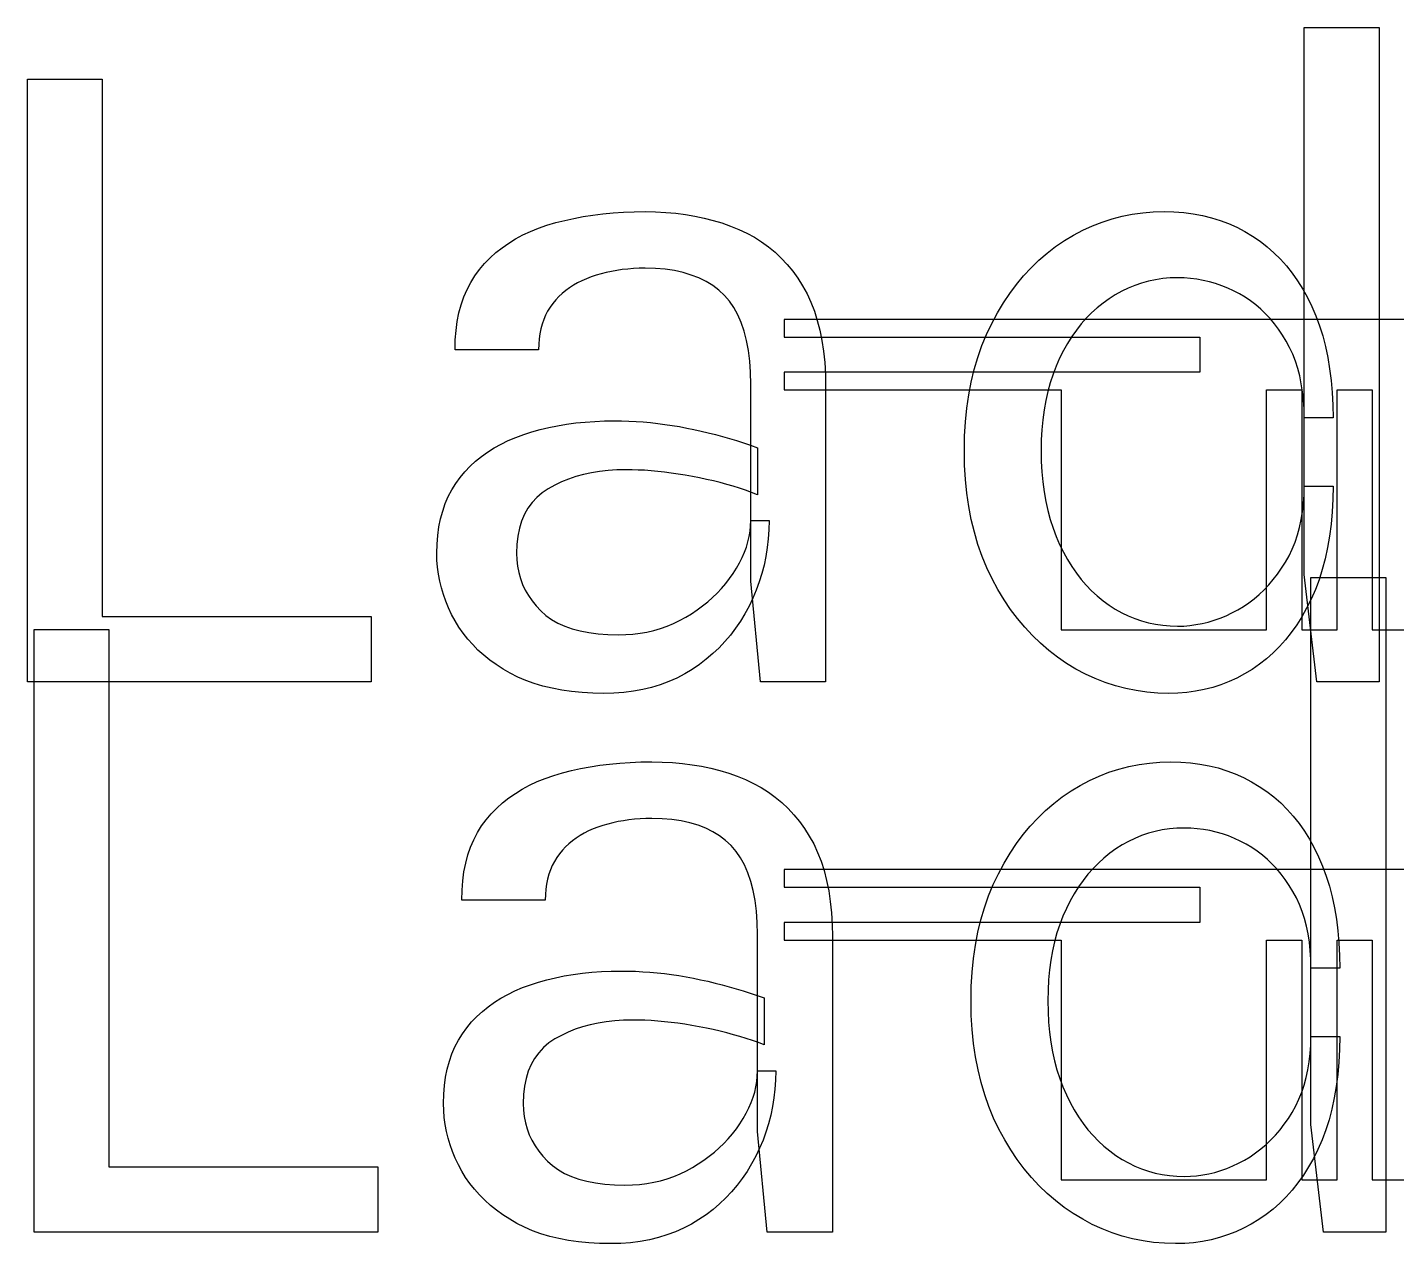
# Model space of a CAD drawing. Header units: millimetres. Extents: x -9.5 to 46, y -0.8 to 34.7.
# Drawn here: x -9.46 to 7.65, y 19.5 to 34.71 of the extents above; entities that cross this region are included whole.
import ezdxf

# ---------------------------------------------------------------- set-up
doc = ezdxf.new("R2010")
doc.units = ezdxf.units.MM
doc.layers.get('0').update_dxf_attribs({"linetype": 'CONTINUOUS'})

msp = doc.modelspace()

# ---------------------------------------------------------------- linework, layer by layer
for p, q in [((6.5, 27.868), (6.5, 34.708)), ((6.5, 34.708), (7.436, 34.708)), ((7.436, 34.708), (7.436, 26.524)), ((-9.46, 34.06), (-8.524, 34.06)), ((-9.46, 26.524), (-9.46, 34.06)), ((-9.46, 34.06), (-9.46, 34.06)), ((-8.524, 34.06), (-8.524, 27.34)), ((-2.511, 32.343), (-2.39, 32.361)), ((-2.39, 32.361), (-2.266, 32.377)), ((-2.266, 32.377), (-2.138, 32.389)), ((-2.138, 32.389), (-2.008, 32.397)), ((-2.008, 32.397), (-1.875, 32.403)), ((-1.875, 32.403), (-1.738, 32.404)), ((-1.738, 32.404), (-1.738, 32.404)), ((-1.738, 32.404), (-1.608, 32.402)), ((-1.608, 32.402), (-1.48, 32.395)), ((-1.48, 32.395), (-1.356, 32.384)), ((-1.356, 32.384), (-1.234, 32.369)), ((-1.234, 32.369), (-1.116, 32.349)), ((-1.116, 32.349), (-1, 32.324)), ((4.223, 32.346), (4.351, 32.372)), ((4.351, 32.372), (4.481, 32.39)), ((4.481, 32.39), (4.613, 32.401)), ((4.613, 32.401), (4.748, 32.404)), ((4.748, 32.404), (4.748, 32.404)), ((4.748, 32.404), (4.872, 32.401)), ((4.872, 32.401), (4.994, 32.392)), ((4.994, 32.392), (5.112, 32.377)), ((5.112, 32.377), (5.227, 32.355)), ((5.227, 32.355), (5.34, 32.328)), ((-3.171, 32.156), (-3.07, 32.197)), ((-3.07, 32.197), (-2.965, 32.233)), ((-2.965, 32.233), (-2.856, 32.266)), ((-2.856, 32.266), (-2.744, 32.295)), ((-2.744, 32.295), (-2.629, 32.32)), ((-2.629, 32.32), (-2.511, 32.343)), ((-1, 32.324), (-0.888, 32.295)), ((-0.888, 32.295), (-0.778, 32.262)), ((-0.778, 32.262), (-0.672, 32.224)), ((-0.672, 32.224), (-0.568, 32.182)), ((-0.568, 32.182), (-0.468, 32.135)), ((3.734, 32.172), (3.853, 32.226)), ((3.853, 32.226), (3.974, 32.274)), ((3.974, 32.274), (4.098, 32.313)), ((4.098, 32.313), (4.223, 32.346)), ((5.34, 32.328), (5.449, 32.294)), ((5.449, 32.294), (5.555, 32.254)), ((5.555, 32.254), (5.658, 32.208)), ((5.658, 32.208), (5.758, 32.156)), ((-3.526, 31.952), (-3.444, 32.01)), ((-3.444, 32.01), (-3.358, 32.063)), ((-3.358, 32.063), (-3.267, 32.112)), ((-3.267, 32.112), (-3.171, 32.156)), ((-0.468, 32.135), (-0.373, 32.083)), ((-0.373, 32.083), (-0.282, 32.026)), ((-0.282, 32.026), (-0.196, 31.963)), ((3.392, 31.966), (3.503, 32.041)), ((3.503, 32.041), (3.617, 32.11)), ((3.617, 32.11), (3.734, 32.172)), ((5.758, 32.156), (5.855, 32.098)), ((5.855, 32.098), (5.948, 32.034)), ((5.948, 32.034), (6.037, 31.965)), ((-3.676, 31.825), (-3.604, 31.891)), ((-3.604, 31.891), (-3.526, 31.952)), ((-0.196, 31.963), (-0.114, 31.895)), ((-0.114, 31.895), (-0.036, 31.822)), ((3.183, 31.796), (3.285, 31.884)), ((3.285, 31.884), (3.392, 31.966)), ((6.037, 31.965), (6.122, 31.89)), ((6.122, 31.89), (6.202, 31.81)), ((-3.866, 31.603), (-3.808, 31.681)), ((-3.808, 31.681), (-3.745, 31.755)), ((-3.745, 31.755), (-3.676, 31.825)), ((-2.093, 31.669), (-2.16, 31.657)), ((-2.025, 31.679), (-2.093, 31.669)), ((-1.955, 31.686), (-2.025, 31.679)), ((-1.884, 31.692), (-1.955, 31.686)), ((-1.812, 31.695), (-1.884, 31.692)), ((-1.738, 31.696), (-1.812, 31.695)), ((-1.609, 31.693), (-1.738, 31.696)), ((-1.738, 31.696), (-1.738, 31.696)), ((-1.487, 31.683), (-1.609, 31.693)), ((-1.372, 31.666), (-1.487, 31.683)), ((-1.263, 31.642), (-1.372, 31.666)), ((-0.036, 31.822), (0.037, 31.744)), ((0.037, 31.744), (0.106, 31.66)), ((2.992, 31.601), (3.085, 31.701)), ((3.085, 31.701), (3.183, 31.796)), ((6.202, 31.81), (6.279, 31.725)), ((6.279, 31.725), (6.351, 31.634)), ((-3.964, 31.431), (-3.918, 31.519)), ((-3.918, 31.519), (-3.866, 31.603)), ((-2.584, 31.513), (-2.635, 31.483)), ((-2.529, 31.54), (-2.584, 31.513)), ((-2.472, 31.565), (-2.529, 31.54)), ((-2.413, 31.588), (-2.472, 31.565)), ((-2.352, 31.609), (-2.413, 31.588)), ((-2.289, 31.627), (-2.352, 31.609)), ((-2.225, 31.643), (-2.289, 31.627)), ((-2.16, 31.657), (-2.225, 31.643)), ((-1.161, 31.611), (-1.263, 31.642)), ((-1.065, 31.574), (-1.161, 31.611)), ((-0.976, 31.53), (-1.065, 31.574)), ((-0.893, 31.479), (-0.976, 31.53)), ((0.106, 31.66), (0.17, 31.571)), ((0.17, 31.571), (0.23, 31.477)), ((2.819, 31.382), (2.903, 31.494)), ((2.903, 31.494), (2.992, 31.601)), ((4.468, 31.511), (4.383, 31.482)), ((4.554, 31.534), (4.468, 31.511)), ((4.642, 31.553), (4.554, 31.534)), ((4.732, 31.566), (4.642, 31.553)), ((4.823, 31.574), (4.732, 31.566)), ((4.916, 31.576), (4.823, 31.574)), ((4.998, 31.574), (4.916, 31.576)), ((4.916, 31.576), (4.916, 31.576)), ((5.079, 31.568), (4.998, 31.574)), ((5.159, 31.558), (5.079, 31.568)), ((5.238, 31.544), (5.159, 31.558)), ((5.316, 31.526), (5.238, 31.544)), ((5.393, 31.504), (5.316, 31.526)), ((5.469, 31.478), (5.393, 31.504)), ((6.351, 31.634), (6.418, 31.538)), ((6.418, 31.538), (6.482, 31.436)), ((-4.038, 31.239), (-4.004, 31.338)), ((-4.004, 31.338), (-3.964, 31.431)), ((-2.817, 31.341), (-2.856, 31.299)), ((-2.776, 31.38), (-2.817, 31.341)), ((-2.731, 31.416), (-2.776, 31.38)), ((-2.685, 31.451), (-2.731, 31.416)), ((-2.635, 31.483), (-2.685, 31.451)), ((-0.817, 31.422), (-0.893, 31.479)), ((-0.748, 31.357), (-0.817, 31.422)), ((-0.685, 31.285), (-0.748, 31.357)), ((0.23, 31.477), (0.285, 31.378)), ((0.285, 31.378), (0.334, 31.272)), ((2.74, 31.263), (2.819, 31.382)), ((4.139, 31.365), (4.061, 31.315)), ((4.219, 31.409), (4.139, 31.365)), ((4.3, 31.448), (4.219, 31.409)), ((4.383, 31.482), (4.3, 31.448)), ((5.544, 31.448), (5.469, 31.478)), ((5.617, 31.413), (5.544, 31.448)), ((5.69, 31.375), (5.617, 31.413)), ((5.761, 31.333), (5.69, 31.375)), ((5.828, 31.287), (5.761, 31.333)), ((6.482, 31.436), (6.541, 31.329)), ((6.541, 31.329), (6.596, 31.216)), ((-4.065, 31.137), (-4.038, 31.239)), ((-2.957, 31.16), (-2.983, 31.109)), ((-2.927, 31.209), (-2.957, 31.16)), ((-2.893, 31.255), (-2.927, 31.209)), ((-2.856, 31.299), (-2.893, 31.255)), ((-0.629, 31.204), (-0.685, 31.285)), ((-0.58, 31.115), (-0.629, 31.204)), ((0.334, 31.272), (0.377, 31.161)), ((0.377, 31.161), (0.414, 31.044)), ((2.665, 31.138), (2.74, 31.263)), ((3.912, 31.202), (3.843, 31.139)), ((3.985, 31.261), (3.912, 31.202)), ((4.061, 31.315), (3.985, 31.261)), ((5.894, 31.238), (5.828, 31.287)), ((5.956, 31.184), (5.894, 31.238)), ((6.016, 31.127), (5.956, 31.184)), ((6.596, 31.216), (6.646, 31.099)), ((-4.102, 30.916), (-4.087, 31.029)), ((-4.087, 31.029), (-4.065, 31.137)), ((-3.026, 30.998), (-3.042, 30.939)), ((-3.006, 31.055), (-3.026, 30.998)), ((-2.983, 31.109), (-3.006, 31.055)), ((-0.537, 31.016), (-0.58, 31.115)), ((-0.501, 30.909), (-0.537, 31.016)), ((5.195, 31.057), (0, 31.057)), ((0, 31.057), (0, 30.836)), ((0.414, 31.044), (0.446, 30.921)), ((2.529, 30.869), (2.594, 31.006)), ((2.594, 31.006), (2.665, 31.138)), ((3.713, 30.999), (3.653, 30.922)), ((3.776, 31.071), (3.713, 30.999)), ((3.843, 31.139), (3.776, 31.071)), ((9.064, 31.057), (5.195, 31.057)), ((6.073, 31.066), (6.016, 31.127)), ((6.128, 31.001), (6.073, 31.066)), ((6.179, 30.933), (6.128, 31.001)), ((6.646, 31.099), (6.691, 30.976)), ((-4.111, 30.799), (-4.102, 30.916)), ((-3.063, 30.813), (-3.068, 30.746)), ((-3.054, 30.877), (-3.063, 30.813)), ((-3.042, 30.939), (-3.054, 30.877)), ((-0.471, 30.794), (-0.501, 30.909)), ((0, 30.836), (5.195, 30.836)), ((0.446, 30.921), (0.472, 30.793)), ((2.471, 30.728), (2.529, 30.869)), ((3.596, 30.841), (3.542, 30.756)), ((3.653, 30.922), (3.596, 30.841)), ((5.195, 30.836), (5.195, 30.396)), ((6.229, 30.86), (6.179, 30.933)), ((6.275, 30.784), (6.229, 30.86)), ((6.691, 30.976), (6.731, 30.849)), ((6.731, 30.849), (6.765, 30.717)), ((-4.114, 30.676), (-4.111, 30.799)), ((-3.07, 30.676), (-4.114, 30.676)), ((-3.068, 30.746), (-3.07, 30.676)), ((-3.07, 30.676), (-3.07, 30.676)), ((-0.448, 30.669), (-0.471, 30.794)), ((-0.431, 30.536), (-0.448, 30.669)), ((0.472, 30.793), (0.492, 30.658)), ((0.492, 30.658), (0.506, 30.518)), ((2.419, 30.581), (2.471, 30.728)), ((3.491, 30.666), (3.443, 30.571)), ((3.542, 30.756), (3.491, 30.666)), ((6.318, 30.704), (6.275, 30.784)), ((6.356, 30.621), (6.318, 30.704)), ((6.765, 30.717), (6.794, 30.58)), ((-0.421, 30.395), (-0.431, 30.536)), ((0.506, 30.518), (0.515, 30.372)), ((2.375, 30.429), (2.419, 30.581)), ((3.399, 30.473), (3.36, 30.37)), ((3.443, 30.571), (3.399, 30.473)), ((6.39, 30.534), (6.356, 30.621)), ((6.419, 30.443), (6.39, 30.534)), ((6.794, 30.58), (6.818, 30.439)), ((-0.418, 30.244), (-0.421, 30.395)), ((5.195, 30.396), (0, 30.396)), ((0, 30.396), (0, 30.176)), ((0.515, 30.372), (0.518, 30.22)), ((2.337, 30.273), (2.375, 30.429)), ((3.36, 30.37), (3.325, 30.264)), ((6.444, 30.349), (6.419, 30.443)), ((6.464, 30.251), (6.444, 30.349)), ((6.818, 30.439), (6.836, 30.292)), ((-0.418, 27.784), (-0.418, 30.244)), ((0, 30.176), (3.464, 30.176)), ((0.518, 30.22), (0.518, 30.22)), ((0.518, 30.22), (0.518, 26.524)), ((2.307, 30.111), (2.337, 30.273)), ((3.295, 30.155), (3.27, 30.041)), ((3.325, 30.264), (3.295, 30.155)), ((3.464, 30.176), (3.464, 27.176)), ((6.029, 27.176), (6.029, 30.176)), ((6.029, 30.176), (6.47, 30.176)), ((6.48, 30.15), (6.464, 30.251)), ((6.47, 30.176), (6.47, 27.176)), ((6.491, 30.045), (6.48, 30.15)), ((6.836, 30.292), (6.849, 30.141)), ((6.849, 30.141), (6.857, 29.985)), ((6.91, 27.176), (6.91, 30.176)), ((6.91, 30.176), (7.35, 30.176)), ((7.35, 30.176), (7.35, 27.176)), ((2.283, 29.945), (2.307, 30.111)), ((3.27, 30.041), (3.249, 29.924)), ((6.498, 29.936), (6.491, 30.045)), ((6.857, 29.985), (6.86, 29.824)), ((-2.489, 29.773), (-2.369, 29.781)), ((-2.369, 29.781), (-2.247, 29.787)), ((-2.247, 29.787), (-2.122, 29.788)), ((-2.122, 29.788), (-2.122, 29.788)), ((-2.122, 29.788), (-2.032, 29.787)), ((-2.032, 29.787), (-1.942, 29.785)), ((-1.942, 29.785), (-1.852, 29.78)), ((2.266, 29.774), (2.283, 29.945)), ((3.233, 29.802), (3.221, 29.677)), ((3.249, 29.924), (3.233, 29.802)), ((6.5, 29.824), (6.498, 29.936)), ((6.86, 29.824), (6.5, 29.824)), ((6.86, 29.824), (6.86, 29.824)), ((-3.355, 29.581), (-3.256, 29.617)), ((-3.256, 29.617), (-3.154, 29.65)), ((-3.154, 29.65), (-3.049, 29.679)), ((-3.049, 29.679), (-2.942, 29.704)), ((-2.942, 29.704), (-2.833, 29.727)), ((-2.833, 29.727), (-2.721, 29.745)), ((-2.721, 29.745), (-2.606, 29.761)), ((-2.606, 29.761), (-2.489, 29.773)), ((-1.852, 29.78), (-1.762, 29.774)), ((-1.762, 29.774), (-1.671, 29.766)), ((-1.671, 29.766), (-1.581, 29.756)), ((-1.581, 29.756), (-1.491, 29.744)), ((-1.491, 29.744), (-1.4, 29.731)), ((-1.4, 29.731), (-1.31, 29.715)), ((-1.31, 29.715), (-1.219, 29.698)), ((-1.219, 29.698), (-1.129, 29.68)), ((-1.129, 29.68), (-1.039, 29.66)), ((-1.039, 29.66), (-0.949, 29.638)), ((-0.949, 29.638), (-0.86, 29.616)), ((-0.86, 29.616), (-0.771, 29.592)), ((2.255, 29.597), (2.266, 29.774)), ((3.221, 29.677), (3.214, 29.549)), ((-3.707, 29.397), (-3.625, 29.449)), ((-3.625, 29.449), (-3.539, 29.497)), ((-3.539, 29.497), (-3.449, 29.541)), ((-3.449, 29.541), (-3.355, 29.581)), ((-0.771, 29.592), (-0.683, 29.566)), ((-0.683, 29.566), (-0.595, 29.54)), ((-0.595, 29.54), (-0.508, 29.512)), ((-0.508, 29.512), (-0.421, 29.483)), ((-0.421, 29.483), (-0.334, 29.452)), ((-0.334, 29.452), (-0.334, 29.452)), ((-0.334, 29.452), (-0.334, 28.864)), ((2.252, 29.416), (2.255, 29.597)), ((3.214, 29.549), (3.212, 29.416)), ((-3.926, 29.219), (-3.857, 29.282)), ((-3.857, 29.282), (-3.784, 29.342)), ((-3.784, 29.342), (-3.707, 29.397)), ((2.255, 29.234), (2.252, 29.416)), ((2.252, 29.416), (2.252, 29.416)), ((3.212, 29.416), (3.212, 29.416)), ((3.212, 29.416), (3.214, 29.281)), ((3.214, 29.281), (3.221, 29.15)), ((-4.051, 29.08), (-3.991, 29.151)), ((-3.991, 29.151), (-3.926, 29.219)), ((-2.509, 29.117), (-2.605, 29.091)), ((-2.41, 29.138), (-2.509, 29.117)), ((-2.308, 29.155), (-2.41, 29.138)), ((-2.201, 29.167), (-2.308, 29.155)), ((-2.092, 29.174), (-2.201, 29.167)), ((-1.978, 29.176), (-2.092, 29.174)), ((-1.902, 29.175), (-1.978, 29.176)), ((-1.978, 29.176), (-1.978, 29.176)), ((-1.824, 29.173), (-1.902, 29.175)), ((-1.745, 29.169), (-1.824, 29.173)), ((-1.664, 29.163), (-1.745, 29.169)), ((-1.581, 29.155), (-1.664, 29.163)), ((-1.498, 29.146), (-1.581, 29.155)), ((-1.412, 29.135), (-1.498, 29.146)), ((-1.325, 29.122), (-1.412, 29.135)), ((-1.237, 29.108), (-1.325, 29.122)), ((-1.147, 29.092), (-1.237, 29.108)), ((2.266, 29.056), (2.255, 29.234)), ((3.221, 29.15), (3.233, 29.023)), ((-4.2, 28.841), (-4.156, 28.925)), ((-4.156, 28.925), (-4.106, 29.005)), ((-4.106, 29.005), (-4.051, 29.08)), ((-2.95, 28.939), (-3.025, 28.888)), ((-2.869, 28.984), (-2.95, 28.939)), ((-2.785, 29.025), (-2.869, 28.984)), ((-2.696, 29.06), (-2.785, 29.025)), ((-2.605, 29.091), (-2.696, 29.06)), ((-1.057, 29.075), (-1.147, 29.092)), ((-0.97, 29.056), (-1.057, 29.075)), ((-0.884, 29.036), (-0.97, 29.056)), ((-0.8, 29.015), (-0.884, 29.036)), ((-0.717, 28.993), (-0.8, 29.015)), ((-0.637, 28.97), (-0.717, 28.993)), ((-0.558, 28.945), (-0.637, 28.97)), ((-0.482, 28.919), (-0.558, 28.945)), ((2.283, 28.884), (2.266, 29.056)), ((3.233, 29.023), (3.249, 28.9)), ((6.498, 28.862), (6.5, 28.972)), ((6.5, 28.972), (6.5, 28.972)), ((6.5, 28.972), (6.86, 28.972)), ((6.86, 28.972), (6.857, 28.808)), ((-4.237, 28.753), (-4.2, 28.841)), ((-3.152, 28.767), (-3.204, 28.696)), ((-3.093, 28.831), (-3.152, 28.767)), ((-3.025, 28.888), (-3.093, 28.831)), ((-0.407, 28.892), (-0.482, 28.919)), ((-0.334, 28.864), (-0.407, 28.892)), ((2.308, 28.716), (2.283, 28.884)), ((3.249, 28.9), (3.27, 28.78)), ((3.27, 28.78), (3.295, 28.665)), ((6.479, 28.652), (6.491, 28.756)), ((6.491, 28.756), (6.498, 28.862)), ((6.857, 28.808), (6.849, 28.649)), ((-4.296, 28.563), (-4.269, 28.66)), ((-4.269, 28.66), (-4.237, 28.753)), ((-3.247, 28.619), (-3.283, 28.535)), ((-3.204, 28.696), (-3.247, 28.619)), ((2.339, 28.553), (2.308, 28.716)), ((3.295, 28.665), (3.325, 28.553)), ((6.462, 28.552), (6.479, 28.652)), ((6.849, 28.649), (6.835, 28.495)), ((-4.33, 28.356), (-4.316, 28.462)), ((-4.316, 28.462), (-4.296, 28.563)), ((-3.31, 28.444), (-3.33, 28.347)), ((-3.283, 28.535), (-3.31, 28.444)), ((-0.427, 28.408), (-0.42, 28.474)), ((-0.42, 28.474), (-0.418, 28.54)), ((-0.418, 28.54), (-0.418, 28.54)), ((-0.418, 28.54), (-0.19, 28.54)), ((-0.193, 28.426), (-0.2, 28.313)), ((-0.19, 28.54), (-0.193, 28.426)), ((2.377, 28.395), (2.339, 28.553)), ((3.325, 28.553), (3.36, 28.445)), ((3.36, 28.445), (3.399, 28.341)), ((6.416, 28.362), (6.441, 28.455)), ((6.441, 28.455), (6.462, 28.552)), ((6.835, 28.495), (6.816, 28.346)), ((-4.342, 28.132), (-4.339, 28.246)), ((-4.339, 28.246), (-4.33, 28.356)), ((-3.342, 28.243), (-3.346, 28.132)), ((-3.33, 28.347), (-3.342, 28.243)), ((-0.473, 28.21), (-0.453, 28.276)), ((-0.453, 28.276), (-0.438, 28.342)), ((-0.438, 28.342), (-0.427, 28.408)), ((-0.2, 28.313), (-0.213, 28.202)), ((2.422, 28.242), (2.377, 28.395)), ((2.475, 28.093), (2.422, 28.242)), ((3.399, 28.341), (3.443, 28.24)), ((3.443, 28.24), (3.491, 28.144)), ((6.35, 28.185), (6.385, 28.272)), ((6.385, 28.272), (6.416, 28.362)), ((6.816, 28.346), (6.792, 28.202)), ((-4.34, 28.044), (-4.342, 28.132)), ((-4.342, 28.132), (-4.342, 28.132)), ((-3.346, 28.132), (-3.346, 28.132)), ((-3.346, 28.132), (-3.343, 28.049)), ((-0.558, 28.012), (-0.525, 28.078)), ((-0.525, 28.078), (-0.497, 28.144)), ((-0.497, 28.144), (-0.473, 28.21)), ((-0.23, 28.093), (-0.252, 27.985)), ((-0.213, 28.202), (-0.23, 28.093)), ((2.534, 27.95), (2.475, 28.093)), ((3.491, 28.144), (3.542, 28.053)), ((6.266, 28.021), (6.31, 28.101)), ((6.31, 28.101), (6.35, 28.185)), ((6.792, 28.202), (6.762, 28.063)), ((-4.333, 27.956), (-4.34, 28.044)), ((-4.322, 27.87), (-4.333, 27.956)), ((-3.343, 28.049), (-3.334, 27.969)), ((-3.334, 27.969), (-3.319, 27.891)), ((-0.637, 27.88), (-0.596, 27.946)), ((-0.596, 27.946), (-0.558, 28.012)), ((-0.252, 27.985), (-0.28, 27.879)), ((2.6, 27.811), (2.534, 27.95)), ((3.542, 28.053), (3.596, 27.966)), ((3.596, 27.966), (3.653, 27.883)), ((6.167, 27.872), (6.218, 27.945)), ((6.218, 27.945), (6.266, 28.021)), ((6.726, 27.93), (6.685, 27.801)), ((6.762, 28.063), (6.726, 27.93)), ((-4.306, 27.784), (-4.322, 27.87)), ((-4.285, 27.699), (-4.306, 27.784)), ((-3.319, 27.891), (-3.298, 27.815)), ((-3.298, 27.815), (-3.27, 27.742)), ((-3.27, 27.742), (-3.237, 27.671)), ((-0.783, 27.692), (-0.731, 27.753)), ((-0.731, 27.753), (-0.682, 27.815)), ((-0.682, 27.815), (-0.637, 27.88)), ((-0.298, 26.524), (-0.418, 27.784)), ((-0.312, 27.775), (-0.349, 27.672)), ((-0.28, 27.879), (-0.312, 27.775)), ((2.672, 27.678), (2.6, 27.811)), ((3.653, 27.883), (3.713, 27.805)), ((3.713, 27.805), (3.776, 27.732)), ((3.776, 27.732), (3.843, 27.663)), ((6, 27.675), (6.058, 27.737)), ((6.058, 27.737), (6.114, 27.802)), ((6.114, 27.802), (6.167, 27.872)), ((6.656, 26.524), (6.5, 27.868)), ((6.584, 20.987), (6.584, 27.827)), ((6.584, 27.827), (7.52, 27.827)), ((6.685, 27.801), (6.639, 27.678)), ((7.52, 27.827), (7.52, 19.643)), ((-4.26, 27.615), (-4.285, 27.699)), ((-4.23, 27.531), (-4.26, 27.615)), ((-3.237, 27.671), (-3.198, 27.603)), ((-3.198, 27.603), (-3.152, 27.537)), ((-0.956, 27.524), (-0.895, 27.578)), ((-0.895, 27.578), (-0.837, 27.634)), ((-0.837, 27.634), (-0.783, 27.692)), ((-0.392, 27.571), (-0.439, 27.472)), ((-0.349, 27.672), (-0.392, 27.571)), ((2.748, 27.551), (2.672, 27.678)), ((3.843, 27.663), (3.912, 27.599)), ((3.912, 27.599), (3.985, 27.539)), ((5.809, 27.513), (5.875, 27.564)), ((5.875, 27.564), (5.939, 27.618)), ((5.939, 27.618), (6, 27.675)), ((6.587, 27.559), (6.53, 27.446)), ((6.639, 27.678), (6.587, 27.559)), ((-4.196, 27.449), (-4.23, 27.531)), ((-4.157, 27.367), (-4.196, 27.449)), ((-3.152, 27.537), (-3.101, 27.473)), ((-3.101, 27.473), (-3.043, 27.412)), ((-3.043, 27.412), (-2.979, 27.355)), ((-1.158, 27.376), (-1.087, 27.423)), ((-1.087, 27.423), (-1.02, 27.473)), ((-1.02, 27.473), (-0.956, 27.524)), ((-0.439, 27.472), (-0.491, 27.376)), ((2.83, 27.43), (2.748, 27.551)), ((2.916, 27.315), (2.83, 27.43)), ((3.985, 27.539), (4.061, 27.484)), ((4.061, 27.484), (4.139, 27.434)), ((4.139, 27.434), (4.219, 27.389)), ((4.219, 27.389), (4.3, 27.35)), ((5.523, 27.351), (5.596, 27.385)), ((5.596, 27.385), (5.669, 27.424)), ((5.669, 27.424), (5.74, 27.467)), ((5.74, 27.467), (5.809, 27.513)), ((6.53, 27.446), (6.47, 27.339)), ((-8.524, 27.34), (-5.164, 27.34)), ((-5.164, 27.34), (-5.164, 26.524)), ((-4.114, 27.286), (-4.157, 27.367)), ((-4.066, 27.207), (-4.114, 27.286)), ((-2.979, 27.355), (-2.907, 27.304)), ((-2.907, 27.304), (-2.829, 27.259)), ((-2.829, 27.259), (-2.743, 27.22)), ((-2.743, 27.22), (-2.649, 27.187)), ((-1.546, 27.191), (-1.464, 27.22)), ((-1.464, 27.22), (-1.385, 27.252)), ((-1.385, 27.252), (-1.307, 27.29)), ((-1.307, 27.29), (-1.231, 27.331)), ((-1.231, 27.331), (-1.158, 27.376)), ((-0.547, 27.283), (-0.608, 27.194)), ((-0.491, 27.376), (-0.547, 27.283)), ((3.006, 27.207), (2.916, 27.315)), ((4.3, 27.35), (4.383, 27.315)), ((4.383, 27.315), (4.468, 27.286)), ((4.468, 27.286), (4.554, 27.262)), ((4.554, 27.262), (4.642, 27.244)), ((4.642, 27.244), (4.732, 27.231)), ((4.732, 27.231), (4.823, 27.223)), ((4.823, 27.223), (4.916, 27.22)), ((4.916, 27.22), (4.994, 27.222)), ((4.916, 27.22), (4.916, 27.22)), ((4.994, 27.222), (5.071, 27.228)), ((5.071, 27.228), (5.147, 27.239)), ((5.147, 27.239), (5.224, 27.253)), ((5.224, 27.253), (5.299, 27.271)), ((5.299, 27.271), (5.374, 27.294)), ((5.374, 27.294), (5.449, 27.32)), ((5.449, 27.32), (5.523, 27.351)), ((6.406, 27.237), (6.338, 27.141)), ((6.47, 27.339), (6.406, 27.237)), ((-9.376, 27.179), (-8.44, 27.179)), ((-9.376, 19.643), (-9.376, 27.179)), ((-9.376, 27.179), (-9.376, 27.179)), ((-8.44, 27.179), (-8.44, 20.459)), ((-4.014, 27.131), (-4.066, 27.207)), ((-3.956, 27.059), (-4.014, 27.131)), ((-3.894, 26.989), (-3.956, 27.059)), ((-2.649, 27.187), (-2.549, 27.16)), ((-2.549, 27.16), (-2.441, 27.139)), ((-2.441, 27.139), (-2.326, 27.124)), ((-2.326, 27.124), (-2.204, 27.115)), ((-2.204, 27.115), (-2.074, 27.112)), ((-2.074, 27.112), (-1.981, 27.114)), ((-2.074, 27.112), (-2.074, 27.112)), ((-1.981, 27.114), (-1.891, 27.121)), ((-1.891, 27.121), (-1.802, 27.132)), ((-1.802, 27.132), (-1.715, 27.147)), ((-1.715, 27.147), (-1.629, 27.167)), ((-1.629, 27.167), (-1.546, 27.191)), ((-0.672, 27.109), (-0.741, 27.028)), ((-0.608, 27.194), (-0.672, 27.109)), ((3.102, 27.104), (3.006, 27.207)), ((3.202, 27.008), (3.102, 27.104)), ((3.464, 27.176), (6.029, 27.176)), ((6.266, 27.05), (6.19, 26.965)), ((6.338, 27.141), (6.266, 27.05)), ((6.47, 27.176), (6.91, 27.176)), ((7.35, 27.176), (7.79, 27.176)), ((-3.828, 26.922), (-3.894, 26.989)), ((-3.756, 26.858), (-3.828, 26.922)), ((-0.892, 26.877), (-0.974, 26.808)), ((-0.815, 26.951), (-0.892, 26.877)), ((-0.741, 27.028), (-0.815, 26.951)), ((3.306, 26.917), (3.202, 27.008)), ((3.416, 26.833), (3.306, 26.917)), ((6.111, 26.885), (6.027, 26.811)), ((6.19, 26.965), (6.111, 26.885)), ((-3.68, 26.797), (-3.756, 26.858)), ((-3.6, 26.739), (-3.68, 26.797)), ((-3.514, 26.684), (-3.6, 26.739)), ((-1.06, 26.742), (-1.15, 26.68)), ((-0.974, 26.808), (-1.06, 26.742)), ((3.53, 26.755), (3.416, 26.833)), ((3.647, 26.684), (3.53, 26.755)), ((5.94, 26.743), (5.849, 26.68)), ((6.027, 26.811), (5.94, 26.743)), ((-3.424, 26.632), (-3.514, 26.684)), ((-3.329, 26.584), (-3.424, 26.632)), ((-3.229, 26.541), (-3.329, 26.584)), ((-3.125, 26.504), (-3.229, 26.541)), ((-1.342, 26.572), (-1.444, 26.527)), ((-1.244, 26.623), (-1.342, 26.572)), ((-1.15, 26.68), (-1.244, 26.623)), ((3.767, 26.62), (3.647, 26.684)), ((3.889, 26.564), (3.767, 26.62)), ((4.014, 26.515), (3.889, 26.564)), ((5.658, 26.572), (5.56, 26.527)), ((5.755, 26.623), (5.658, 26.572)), ((5.849, 26.68), (5.755, 26.623)), ((-5.164, 26.524), (-9.46, 26.524)), ((-3.015, 26.471), (-3.125, 26.504)), ((-2.901, 26.443), (-3.015, 26.471)), ((-2.781, 26.421), (-2.901, 26.443)), ((-2.657, 26.403), (-2.781, 26.421)), ((-2.527, 26.39), (-2.657, 26.403)), ((-2.393, 26.383), (-2.527, 26.39)), ((-2.254, 26.38), (-2.393, 26.383)), ((-2.128, 26.383), (-2.254, 26.38)), ((-2.254, 26.38), (-2.254, 26.38)), ((-2.254, 26.38), (-2.254, 26.38)), ((-2.005, 26.392), (-2.128, 26.383)), ((-1.885, 26.407), (-2.005, 26.392)), ((-1.769, 26.428), (-1.885, 26.407)), ((-1.657, 26.455), (-1.769, 26.428)), ((-1.549, 26.488), (-1.657, 26.455)), ((-1.444, 26.527), (-1.549, 26.488)), ((0.518, 26.524), (-0.298, 26.524)), ((0.518, 26.524), (0.518, 26.524)), ((4.14, 26.474), (4.014, 26.515)), ((4.269, 26.44), (4.14, 26.474)), ((4.401, 26.414), (4.269, 26.44)), ((4.534, 26.395), (4.401, 26.414)), ((4.67, 26.384), (4.534, 26.395)), ((4.808, 26.38), (4.67, 26.384)), ((4.922, 26.383), (4.808, 26.38)), ((4.808, 26.38), (4.808, 26.38)), ((4.808, 26.38), (4.808, 26.38)), ((5.034, 26.392), (4.922, 26.383)), ((5.143, 26.407), (5.034, 26.392)), ((5.251, 26.428), (5.143, 26.407)), ((5.356, 26.455), (5.251, 26.428)), ((5.459, 26.488), (5.356, 26.455)), ((5.56, 26.527), (5.459, 26.488)), ((7.436, 26.524), (6.656, 26.524)), ((7.436, 26.524), (7.436, 26.524)), ((-2.182, 25.496), (-2.054, 25.508)), ((-2.054, 25.508), (-1.924, 25.517)), ((-1.924, 25.517), (-1.791, 25.522)), ((-1.791, 25.522), (-1.654, 25.523)), ((-1.654, 25.523), (-1.654, 25.523)), ((-1.654, 25.523), (-1.524, 25.521)), ((-1.524, 25.521), (-1.396, 25.514)), ((-1.396, 25.514), (-1.272, 25.503)), ((-1.272, 25.503), (-1.15, 25.488)), ((4.435, 25.491), (4.565, 25.509)), ((4.565, 25.509), (4.697, 25.52)), ((4.697, 25.52), (4.832, 25.523)), ((4.832, 25.523), (4.832, 25.523)), ((4.832, 25.523), (4.956, 25.52)), ((4.956, 25.52), (5.078, 25.511)), ((5.078, 25.511), (5.196, 25.496)), ((-2.986, 25.316), (-2.881, 25.352)), ((-2.881, 25.352), (-2.772, 25.385)), ((-2.772, 25.385), (-2.66, 25.414)), ((-2.66, 25.414), (-2.545, 25.44)), ((-2.545, 25.44), (-2.427, 25.462)), ((-2.427, 25.462), (-2.306, 25.481)), ((-2.306, 25.481), (-2.182, 25.496)), ((-1.15, 25.488), (-1.032, 25.468)), ((-1.032, 25.468), (-0.916, 25.443)), ((-0.916, 25.443), (-0.804, 25.415)), ((-0.804, 25.415), (-0.694, 25.381)), ((-0.694, 25.381), (-0.588, 25.344)), ((-0.588, 25.344), (-0.484, 25.301)), ((3.818, 25.291), (3.937, 25.345)), ((3.937, 25.345), (4.058, 25.393)), ((4.058, 25.393), (4.182, 25.433)), ((4.182, 25.433), (4.307, 25.465)), ((4.307, 25.465), (4.435, 25.491)), ((5.196, 25.496), (5.311, 25.474)), ((5.311, 25.474), (5.424, 25.447)), ((5.424, 25.447), (5.533, 25.413)), ((5.533, 25.413), (5.639, 25.373)), ((5.639, 25.373), (5.742, 25.328)), ((-3.36, 25.129), (-3.274, 25.182)), ((-3.274, 25.182), (-3.183, 25.231)), ((-3.183, 25.231), (-3.087, 25.276)), ((-3.087, 25.276), (-2.986, 25.316)), ((-0.484, 25.301), (-0.384, 25.254)), ((-0.384, 25.254), (-0.289, 25.202)), ((-0.289, 25.202), (-0.198, 25.145)), ((3.476, 25.085), (3.587, 25.16)), ((3.587, 25.16), (3.701, 25.229)), ((3.701, 25.229), (3.818, 25.291)), ((5.742, 25.328), (5.842, 25.275)), ((5.842, 25.275), (5.939, 25.217)), ((5.939, 25.217), (6.032, 25.153)), ((-3.592, 24.944), (-3.52, 25.01)), ((-3.52, 25.01), (-3.442, 25.072)), ((-3.442, 25.072), (-3.36, 25.129)), ((-0.198, 25.145), (-0.112, 25.082)), ((-0.112, 25.082), (-0.03, 25.014)), ((-0.03, 25.014), (0.048, 24.941)), ((3.267, 24.915), (3.369, 25.003)), ((3.369, 25.003), (3.476, 25.085)), ((6.032, 25.153), (6.121, 25.084)), ((6.121, 25.084), (6.206, 25.009)), ((6.206, 25.009), (6.286, 24.929)), ((-3.724, 24.8), (-3.661, 24.874)), ((-3.661, 24.874), (-3.592, 24.944)), ((0.048, 24.941), (0.121, 24.863)), ((0.121, 24.863), (0.19, 24.779)), ((3.076, 24.72), (3.169, 24.821)), ((3.169, 24.821), (3.267, 24.915)), ((6.286, 24.929), (6.363, 24.844)), ((6.363, 24.844), (6.435, 24.753)), ((-3.834, 24.638), (-3.782, 24.722)), ((-3.782, 24.722), (-3.724, 24.8)), ((-2.445, 24.659), (-2.5, 24.632)), ((-2.388, 24.685), (-2.445, 24.659)), ((-2.329, 24.707), (-2.388, 24.685)), ((-2.268, 24.728), (-2.329, 24.707)), ((-2.205, 24.746), (-2.268, 24.728)), ((-2.141, 24.762), (-2.205, 24.746)), ((-2.076, 24.776), (-2.141, 24.762)), ((-2.009, 24.788), (-2.076, 24.776)), ((-1.941, 24.798), (-2.009, 24.788)), ((-1.871, 24.806), (-1.941, 24.798)), ((-1.8, 24.811), (-1.871, 24.806)), ((-1.728, 24.814), (-1.8, 24.811)), ((-1.654, 24.815), (-1.728, 24.814)), ((-1.525, 24.812), (-1.654, 24.815)), ((-1.654, 24.815), (-1.654, 24.815)), ((-1.403, 24.802), (-1.525, 24.812)), ((-1.288, 24.785), (-1.403, 24.802)), ((-1.179, 24.761), (-1.288, 24.785)), ((-1.077, 24.731), (-1.179, 24.761)), ((-0.981, 24.693), (-1.077, 24.731)), ((-0.892, 24.649), (-0.981, 24.693)), ((-0.809, 24.598), (-0.892, 24.649)), ((0.19, 24.779), (0.254, 24.69)), ((0.254, 24.69), (0.314, 24.596)), ((2.987, 24.614), (3.076, 24.72)), ((4.638, 24.654), (4.552, 24.63)), ((4.726, 24.672), (4.638, 24.654)), ((4.816, 24.685), (4.726, 24.672)), ((4.907, 24.693), (4.816, 24.685)), ((5, 24.695), (4.907, 24.693)), ((5.082, 24.693), (5, 24.695)), ((5, 24.695), (5, 24.695)), ((5.163, 24.687), (5.082, 24.693)), ((5.243, 24.677), (5.163, 24.687)), ((5.322, 24.663), (5.243, 24.677)), ((5.4, 24.645), (5.322, 24.663)), ((6.435, 24.753), (6.502, 24.657)), ((6.502, 24.657), (6.566, 24.555)), ((-3.92, 24.457), (-3.88, 24.55)), ((-3.88, 24.55), (-3.834, 24.638)), ((-2.692, 24.499), (-2.733, 24.46)), ((-2.647, 24.536), (-2.692, 24.499)), ((-2.601, 24.57), (-2.647, 24.536)), ((-2.551, 24.602), (-2.601, 24.57)), ((-2.5, 24.632), (-2.551, 24.602)), ((-0.733, 24.541), (-0.809, 24.598)), ((-0.664, 24.476), (-0.733, 24.541)), ((-0.601, 24.404), (-0.664, 24.476)), ((0.314, 24.596), (0.369, 24.497)), ((0.369, 24.497), (0.418, 24.392)), ((2.824, 24.382), (2.903, 24.501)), ((2.903, 24.501), (2.987, 24.614)), ((4.223, 24.484), (4.145, 24.434)), ((4.303, 24.528), (4.223, 24.484)), ((4.384, 24.567), (4.303, 24.528)), ((4.467, 24.601), (4.384, 24.567)), ((4.552, 24.63), (4.467, 24.601)), ((5.477, 24.623), (5.4, 24.645)), ((5.553, 24.597), (5.477, 24.623)), ((5.628, 24.567), (5.553, 24.597)), ((5.701, 24.533), (5.628, 24.567)), ((5.774, 24.494), (5.701, 24.533)), ((5.845, 24.452), (5.774, 24.494)), ((6.566, 24.555), (6.625, 24.448)), ((-3.981, 24.256), (-3.954, 24.359)), ((-3.954, 24.359), (-3.92, 24.457)), ((-2.843, 24.328), (-2.873, 24.279)), ((-2.809, 24.374), (-2.843, 24.328)), ((-2.772, 24.418), (-2.809, 24.374)), ((-2.733, 24.46), (-2.772, 24.418)), ((-0.545, 24.323), (-0.601, 24.404)), ((-0.496, 24.234), (-0.545, 24.323)), ((0.418, 24.392), (0.461, 24.28)), ((2.749, 24.257), (2.824, 24.382)), ((3.996, 24.321), (3.927, 24.258)), ((4.069, 24.38), (3.996, 24.321)), ((4.145, 24.434), (4.069, 24.38)), ((5.912, 24.406), (5.845, 24.452)), ((5.978, 24.357), (5.912, 24.406)), ((6.04, 24.303), (5.978, 24.357)), ((6.625, 24.448), (6.68, 24.335)), ((6.68, 24.335), (6.73, 24.218)), ((-4.018, 24.035), (-4.003, 24.148)), ((-4.003, 24.148), (-3.981, 24.256)), ((-2.922, 24.174), (-2.942, 24.117)), ((-2.899, 24.228), (-2.922, 24.174)), ((-2.873, 24.279), (-2.899, 24.228)), ((-0.453, 24.136), (-0.496, 24.234)), ((-0.417, 24.029), (-0.453, 24.136)), ((5.195, 24.176), (0, 24.176)), ((0, 24.176), (0, 23.955)), ((0.461, 24.28), (0.498, 24.163)), ((0.498, 24.163), (0.53, 24.041)), ((2.678, 24.125), (2.749, 24.257)), ((3.86, 24.19), (3.797, 24.118)), ((3.927, 24.258), (3.86, 24.19)), ((9.064, 24.176), (5.195, 24.176)), ((6.1, 24.246), (6.04, 24.303)), ((6.157, 24.185), (6.1, 24.246)), ((6.212, 24.12), (6.157, 24.185)), ((6.73, 24.218), (6.775, 24.095)), ((-4.027, 23.918), (-4.018, 24.035)), ((-2.97, 23.996), (-2.979, 23.932)), ((-2.958, 24.058), (-2.97, 23.996)), ((-2.942, 24.117), (-2.958, 24.058)), ((-0.387, 23.913), (-0.417, 24.029)), ((0.53, 24.041), (0.556, 23.912)), ((2.555, 23.847), (2.613, 23.988)), ((2.613, 23.988), (2.678, 24.125)), ((3.737, 24.041), (3.68, 23.96)), ((3.797, 24.118), (3.737, 24.041)), ((6.263, 24.052), (6.212, 24.12)), ((6.313, 23.979), (6.263, 24.052)), ((6.359, 23.903), (6.313, 23.979)), ((6.775, 24.095), (6.815, 23.968)), ((6.815, 23.968), (6.849, 23.836)), ((-4.03, 23.795), (-4.027, 23.918)), ((-2.986, 23.795), (-4.03, 23.795)), ((-2.984, 23.865), (-2.986, 23.795)), ((-2.986, 23.795), (-2.986, 23.795)), ((-2.979, 23.932), (-2.984, 23.865)), ((-0.364, 23.789), (-0.387, 23.913)), ((0, 23.955), (5.195, 23.955)), ((0.556, 23.912), (0.576, 23.778)), ((2.503, 23.7), (2.555, 23.847)), ((3.626, 23.875), (3.575, 23.785)), ((3.68, 23.96), (3.626, 23.875)), ((5.195, 23.955), (5.195, 23.516)), ((6.402, 23.824), (6.359, 23.903)), ((6.44, 23.74), (6.402, 23.824)), ((6.849, 23.836), (6.878, 23.699)), ((-0.347, 23.656), (-0.364, 23.789)), ((-0.337, 23.514), (-0.347, 23.656)), ((0.576, 23.778), (0.59, 23.637)), ((0.59, 23.637), (0.599, 23.491)), ((2.459, 23.548), (2.503, 23.7)), ((3.527, 23.69), (3.483, 23.592)), ((3.575, 23.785), (3.527, 23.69)), ((6.474, 23.653), (6.44, 23.74)), ((6.503, 23.563), (6.474, 23.653)), ((6.878, 23.699), (6.902, 23.558)), ((-0.334, 23.363), (-0.337, 23.514)), ((5.195, 23.516), (0, 23.516)), ((0, 23.516), (0, 23.295)), ((0.599, 23.491), (0.602, 23.339)), ((2.421, 23.392), (2.459, 23.548)), ((3.444, 23.49), (3.409, 23.384)), ((3.483, 23.592), (3.444, 23.49)), ((6.528, 23.468), (6.503, 23.563)), ((6.548, 23.371), (6.528, 23.468)), ((6.902, 23.558), (6.92, 23.411)), ((-0.334, 20.903), (-0.334, 23.363)), ((0, 23.295), (3.464, 23.295)), ((0.602, 23.339), (0.602, 23.339)), ((0.602, 23.339), (0.602, 19.643)), ((2.391, 23.23), (2.421, 23.392)), ((3.409, 23.384), (3.379, 23.274)), ((3.464, 23.295), (3.464, 20.295)), ((6.029, 20.295), (6.029, 23.295)), ((6.029, 23.295), (6.47, 23.295)), ((6.47, 23.295), (6.47, 20.295)), ((6.564, 23.269), (6.548, 23.371)), ((6.91, 20.295), (6.91, 23.295)), ((6.91, 23.295), (7.35, 23.295)), ((6.92, 23.411), (6.933, 23.26)), ((7.35, 23.295), (7.35, 20.295)), ((2.367, 23.064), (2.391, 23.23)), ((3.354, 23.16), (3.333, 23.043)), ((3.379, 23.274), (3.354, 23.16)), ((6.575, 23.164), (6.564, 23.269)), ((6.582, 23.056), (6.575, 23.164)), ((6.933, 23.26), (6.941, 23.104)), ((2.35, 22.893), (2.367, 23.064)), ((3.333, 23.043), (3.317, 22.922)), ((6.584, 22.943), (6.582, 23.056)), ((6.944, 22.943), (6.584, 22.943)), ((6.941, 23.104), (6.944, 22.943)), ((6.944, 22.943), (6.944, 22.943)), ((-3.172, 22.736), (-3.07, 22.769)), ((-3.07, 22.769), (-2.965, 22.798)), ((-2.965, 22.798), (-2.858, 22.824)), ((-2.858, 22.824), (-2.749, 22.846)), ((-2.749, 22.846), (-2.637, 22.865)), ((-2.637, 22.865), (-2.522, 22.88)), ((-2.522, 22.88), (-2.405, 22.892)), ((-2.405, 22.892), (-2.285, 22.901)), ((-2.285, 22.901), (-2.163, 22.906)), ((-2.163, 22.906), (-2.038, 22.907)), ((-2.038, 22.907), (-2.038, 22.907)), ((-2.038, 22.907), (-1.948, 22.906)), ((-1.948, 22.906), (-1.858, 22.904)), ((-1.858, 22.904), (-1.768, 22.899)), ((-1.768, 22.899), (-1.678, 22.893)), ((-1.678, 22.893), (-1.587, 22.885)), ((-1.587, 22.885), (-1.497, 22.875)), ((-1.497, 22.875), (-1.407, 22.863)), ((-1.407, 22.863), (-1.316, 22.85)), ((-1.316, 22.85), (-1.226, 22.834)), ((-1.226, 22.834), (-1.135, 22.817)), ((-1.135, 22.817), (-1.045, 22.799)), ((-1.045, 22.799), (-0.955, 22.779)), ((-0.955, 22.779), (-0.865, 22.757)), ((2.339, 22.716), (2.35, 22.893)), ((3.305, 22.797), (3.298, 22.668)), ((3.317, 22.922), (3.305, 22.797)), ((-3.541, 22.568), (-3.455, 22.616)), ((-3.455, 22.616), (-3.365, 22.66)), ((-3.365, 22.66), (-3.271, 22.7)), ((-3.271, 22.7), (-3.172, 22.736)), ((-0.865, 22.757), (-0.776, 22.735)), ((-0.776, 22.735), (-0.687, 22.711)), ((-0.687, 22.711), (-0.599, 22.686)), ((-0.599, 22.686), (-0.511, 22.659)), ((-0.511, 22.659), (-0.424, 22.631)), ((-0.424, 22.631), (-0.337, 22.602)), ((-0.337, 22.602), (-0.25, 22.571)), ((2.336, 22.535), (2.339, 22.716)), ((3.298, 22.668), (3.296, 22.535)), ((-3.773, 22.401), (-3.7, 22.461)), ((-3.7, 22.461), (-3.623, 22.517)), ((-3.623, 22.517), (-3.541, 22.568)), ((-0.25, 22.571), (-0.25, 22.571)), ((-0.25, 22.571), (-0.25, 21.983)), ((2.339, 22.353), (2.336, 22.535)), ((2.336, 22.535), (2.336, 22.535)), ((3.296, 22.535), (3.296, 22.535)), ((3.296, 22.535), (3.298, 22.4)), ((-3.967, 22.199), (-3.907, 22.271)), ((-3.907, 22.271), (-3.842, 22.338)), ((-3.842, 22.338), (-3.773, 22.401)), ((-2.326, 22.257), (-2.425, 22.236)), ((-2.224, 22.274), (-2.326, 22.257)), ((-2.117, 22.286), (-2.224, 22.274)), ((-2.008, 22.293), (-2.117, 22.286)), ((-1.894, 22.295), (-2.008, 22.293)), ((-1.818, 22.295), (-1.894, 22.295)), ((-1.894, 22.295), (-1.894, 22.295)), ((-1.74, 22.292), (-1.818, 22.295)), ((-1.661, 22.288), (-1.74, 22.292)), ((-1.58, 22.282), (-1.661, 22.288)), ((-1.497, 22.274), (-1.58, 22.282)), ((-1.414, 22.265), (-1.497, 22.274)), ((-1.328, 22.254), (-1.414, 22.265)), ((-1.241, 22.242), (-1.328, 22.254)), ((2.35, 22.175), (2.339, 22.353)), ((3.298, 22.4), (3.305, 22.269)), ((3.305, 22.269), (3.317, 22.142)), ((-4.072, 22.044), (-4.022, 22.124)), ((-4.022, 22.124), (-3.967, 22.199)), ((-2.785, 22.103), (-2.866, 22.058)), ((-2.701, 22.144), (-2.785, 22.103)), ((-2.612, 22.179), (-2.701, 22.144)), ((-2.521, 22.21), (-2.612, 22.179)), ((-2.425, 22.236), (-2.521, 22.21)), ((-1.153, 22.227), (-1.241, 22.242)), ((-1.063, 22.211), (-1.153, 22.227)), ((-0.973, 22.194), (-1.063, 22.211)), ((-0.886, 22.175), (-0.973, 22.194)), ((-0.8, 22.156), (-0.886, 22.175)), ((-0.716, 22.135), (-0.8, 22.156)), ((-0.633, 22.112), (-0.716, 22.135)), ((-0.553, 22.089), (-0.633, 22.112)), ((-0.474, 22.064), (-0.553, 22.089)), ((2.367, 22.003), (2.35, 22.175)), ((3.317, 22.142), (3.333, 22.019)), ((6.582, 21.981), (6.584, 22.091)), ((6.584, 22.091), (6.584, 22.091)), ((6.584, 22.091), (6.944, 22.091)), ((6.944, 22.091), (6.941, 21.927)), ((-4.153, 21.872), (-4.116, 21.96)), ((-4.116, 21.96), (-4.072, 22.044)), ((-3.009, 21.95), (-3.068, 21.886)), ((-2.941, 22.008), (-3.009, 21.95)), ((-2.866, 22.058), (-2.941, 22.008)), ((-0.398, 22.039), (-0.474, 22.064)), ((-0.323, 22.012), (-0.398, 22.039)), ((-0.25, 21.983), (-0.323, 22.012)), ((2.392, 21.835), (2.367, 22.003)), ((3.333, 22.019), (3.354, 21.899)), ((6.575, 21.875), (6.582, 21.981)), ((6.941, 21.927), (6.933, 21.768)), ((-4.212, 21.682), (-4.185, 21.779)), ((-4.185, 21.779), (-4.153, 21.872)), ((-3.163, 21.738), (-3.199, 21.654)), ((-3.12, 21.815), (-3.163, 21.738)), ((-3.068, 21.886), (-3.12, 21.815)), ((2.423, 21.672), (2.392, 21.835)), ((3.354, 21.899), (3.379, 21.784)), ((3.379, 21.784), (3.409, 21.672)), ((6.546, 21.671), (6.563, 21.771)), ((6.563, 21.771), (6.575, 21.875)), ((6.933, 21.768), (6.919, 21.614)), ((-4.246, 21.476), (-4.232, 21.581)), ((-4.232, 21.581), (-4.212, 21.682)), ((-3.199, 21.654), (-3.226, 21.563)), ((-0.343, 21.527), (-0.336, 21.593)), ((-0.336, 21.593), (-0.334, 21.659)), ((-0.334, 21.659), (-0.334, 21.659)), ((-0.334, 21.659), (-0.106, 21.659)), ((-0.106, 21.659), (-0.109, 21.545)), ((2.461, 21.514), (2.423, 21.672)), ((3.409, 21.672), (3.444, 21.564)), ((6.5, 21.481), (6.525, 21.575)), ((6.525, 21.575), (6.546, 21.671)), ((6.919, 21.614), (6.9, 21.465)), ((-4.255, 21.366), (-4.246, 21.476)), ((-3.246, 21.466), (-3.258, 21.362)), ((-3.226, 21.563), (-3.246, 21.466)), ((-0.389, 21.329), (-0.369, 21.395)), ((-0.369, 21.395), (-0.354, 21.461)), ((-0.354, 21.461), (-0.343, 21.527)), ((-0.116, 21.432), (-0.129, 21.321)), ((-0.109, 21.545), (-0.116, 21.432)), ((2.506, 21.361), (2.461, 21.514)), ((3.444, 21.564), (3.483, 21.46)), ((3.483, 21.46), (3.527, 21.359)), ((6.469, 21.391), (6.5, 21.481)), ((6.9, 21.465), (6.876, 21.321)), ((-4.258, 21.251), (-4.255, 21.366)), ((-4.256, 21.163), (-4.258, 21.251)), ((-4.258, 21.251), (-4.258, 21.251)), ((-3.258, 21.362), (-3.262, 21.251)), ((-3.262, 21.251), (-3.262, 21.251)), ((-3.262, 21.251), (-3.259, 21.169)), ((-0.441, 21.197), (-0.413, 21.263)), ((-0.413, 21.263), (-0.389, 21.329)), ((-0.129, 21.321), (-0.146, 21.212)), ((2.559, 21.212), (2.506, 21.361)), ((3.527, 21.359), (3.575, 21.263)), ((3.575, 21.263), (3.626, 21.172)), ((6.394, 21.221), (6.434, 21.304)), ((6.434, 21.304), (6.469, 21.391)), ((6.876, 21.321), (6.846, 21.182)), ((-4.249, 21.075), (-4.256, 21.163)), ((-4.238, 20.989), (-4.249, 21.075)), ((-3.259, 21.169), (-3.25, 21.088)), ((-3.25, 21.088), (-3.235, 21.01)), ((-0.553, 20.999), (-0.512, 21.065)), ((-0.512, 21.065), (-0.474, 21.131)), ((-0.474, 21.131), (-0.441, 21.197)), ((-0.168, 21.104), (-0.196, 20.998)), ((-0.146, 21.212), (-0.168, 21.104)), ((2.618, 21.069), (2.559, 21.212)), ((2.684, 20.93), (2.618, 21.069)), ((3.626, 21.172), (3.68, 21.085)), ((3.68, 21.085), (3.737, 21.002)), ((6.251, 20.991), (6.302, 21.064)), ((6.302, 21.064), (6.35, 21.14)), ((6.35, 21.14), (6.394, 21.221)), ((6.846, 21.182), (6.81, 21.049)), ((-4.222, 20.903), (-4.238, 20.989)), ((-4.201, 20.818), (-4.222, 20.903)), ((-3.235, 21.01), (-3.214, 20.935)), ((-3.214, 20.935), (-3.186, 20.861)), ((-0.647, 20.872), (-0.598, 20.934)), ((-0.598, 20.934), (-0.553, 20.999)), ((-0.214, 19.643), (-0.334, 20.903)), ((-0.228, 20.894), (-0.265, 20.792)), ((-0.196, 20.998), (-0.228, 20.894)), ((2.756, 20.797), (2.684, 20.93)), ((3.737, 21.002), (3.797, 20.924)), ((3.797, 20.924), (3.86, 20.851)), ((6.142, 20.856), (6.198, 20.922)), ((6.198, 20.922), (6.251, 20.991)), ((6.74, 19.643), (6.584, 20.987)), ((6.769, 20.92), (6.723, 20.797)), ((6.81, 21.049), (6.769, 20.92)), ((-4.176, 20.734), (-4.201, 20.818)), ((-4.146, 20.65), (-4.176, 20.734)), ((-3.186, 20.861), (-3.153, 20.791)), ((-3.153, 20.791), (-3.114, 20.722)), ((-3.114, 20.722), (-3.068, 20.656)), ((-0.811, 20.697), (-0.753, 20.753)), ((-0.753, 20.753), (-0.699, 20.811)), ((-0.699, 20.811), (-0.647, 20.872)), ((-0.265, 20.792), (-0.308, 20.691)), ((2.832, 20.67), (2.756, 20.797)), ((3.86, 20.851), (3.927, 20.782)), ((3.927, 20.782), (3.996, 20.718)), ((3.996, 20.718), (4.069, 20.658)), ((5.959, 20.683), (6.023, 20.737)), ((6.023, 20.737), (6.084, 20.795)), ((6.084, 20.795), (6.142, 20.856)), ((6.723, 20.797), (6.671, 20.678)), ((-4.112, 20.568), (-4.146, 20.65)), ((-4.073, 20.486), (-4.112, 20.568)), ((-3.068, 20.656), (-3.017, 20.593)), ((-3.017, 20.593), (-2.959, 20.531)), ((-1.074, 20.495), (-1.003, 20.542)), ((-1.003, 20.542), (-0.936, 20.592)), ((-0.936, 20.592), (-0.872, 20.643)), ((-0.872, 20.643), (-0.811, 20.697)), ((-0.355, 20.591), (-0.407, 20.495)), ((-0.308, 20.691), (-0.355, 20.591)), ((2.914, 20.549), (2.832, 20.67)), ((3, 20.435), (2.914, 20.549)), ((4.069, 20.658), (4.145, 20.603)), ((4.145, 20.603), (4.223, 20.553)), ((4.223, 20.553), (4.303, 20.508)), ((5.68, 20.505), (5.753, 20.543)), ((5.753, 20.543), (5.824, 20.586)), ((5.824, 20.586), (5.893, 20.633)), ((5.893, 20.633), (5.959, 20.683)), ((6.614, 20.565), (6.554, 20.458)), ((6.671, 20.678), (6.614, 20.565)), ((-8.44, 20.459), (-5.08, 20.459)), ((-5.08, 20.459), (-5.08, 19.643)), ((-4.03, 20.405), (-4.073, 20.486)), ((-3.982, 20.326), (-4.03, 20.405)), ((-2.959, 20.531), (-2.895, 20.474)), ((-2.895, 20.474), (-2.823, 20.423)), ((-2.823, 20.423), (-2.745, 20.378)), ((-2.745, 20.378), (-2.659, 20.339)), ((-1.38, 20.339), (-1.301, 20.372)), ((-1.301, 20.372), (-1.223, 20.409)), ((-1.223, 20.409), (-1.147, 20.45)), ((-1.147, 20.45), (-1.074, 20.495)), ((-0.463, 20.402), (-0.524, 20.313)), ((-0.407, 20.495), (-0.463, 20.402)), ((3.09, 20.326), (3, 20.435)), ((4.303, 20.508), (4.384, 20.469)), ((4.384, 20.469), (4.467, 20.434)), ((4.467, 20.434), (4.552, 20.405)), ((4.552, 20.405), (4.638, 20.382)), ((4.638, 20.382), (4.726, 20.363)), ((5.231, 20.358), (5.308, 20.372)), ((5.308, 20.372), (5.383, 20.39)), ((5.383, 20.39), (5.458, 20.413)), ((5.458, 20.413), (5.533, 20.439)), ((5.533, 20.439), (5.607, 20.47)), ((5.607, 20.47), (5.68, 20.505)), ((6.554, 20.458), (6.49, 20.356)), ((-3.93, 20.251), (-3.982, 20.326)), ((-3.872, 20.178), (-3.93, 20.251)), ((-2.659, 20.339), (-2.565, 20.306)), ((-2.565, 20.306), (-2.465, 20.279)), ((-2.465, 20.279), (-2.357, 20.258)), ((-2.357, 20.258), (-2.242, 20.243)), ((-2.242, 20.243), (-2.12, 20.234)), ((-2.12, 20.234), (-1.99, 20.231)), ((-1.99, 20.231), (-1.897, 20.234)), ((-1.99, 20.231), (-1.99, 20.231)), ((-1.897, 20.234), (-1.807, 20.24)), ((-1.807, 20.24), (-1.718, 20.251)), ((-1.718, 20.251), (-1.631, 20.266)), ((-1.631, 20.266), (-1.545, 20.286)), ((-1.545, 20.286), (-1.462, 20.31)), ((-1.462, 20.31), (-1.38, 20.339)), ((-0.588, 20.228), (-0.657, 20.147)), ((-0.524, 20.313), (-0.588, 20.228)), ((3.186, 20.223), (3.09, 20.326)), ((3.286, 20.127), (3.186, 20.223)), ((3.464, 20.295), (6.029, 20.295)), ((4.726, 20.363), (4.816, 20.35)), ((4.816, 20.35), (4.907, 20.342)), ((4.907, 20.342), (5, 20.339)), ((5, 20.339), (5.078, 20.341)), ((5, 20.339), (5, 20.339)), ((5.078, 20.341), (5.155, 20.348)), ((5.155, 20.348), (5.231, 20.358)), ((6.422, 20.26), (6.35, 20.169)), ((6.49, 20.356), (6.422, 20.26)), ((6.47, 20.295), (6.91, 20.295)), ((7.35, 20.295), (7.79, 20.295)), ((-3.81, 20.108), (-3.872, 20.178)), ((-3.744, 20.041), (-3.81, 20.108)), ((-3.672, 19.977), (-3.744, 20.041)), ((-0.731, 20.07), (-0.808, 19.997)), ((-0.657, 20.147), (-0.731, 20.07)), ((3.39, 20.037), (3.286, 20.127)), ((3.5, 19.952), (3.39, 20.037)), ((6.274, 20.084), (6.195, 20.004)), ((6.35, 20.169), (6.274, 20.084)), ((-3.596, 19.916), (-3.672, 19.977)), ((-3.516, 19.858), (-3.596, 19.916)), ((-3.43, 19.803), (-3.516, 19.858)), ((-0.976, 19.861), (-1.066, 19.799)), ((-0.89, 19.927), (-0.976, 19.861)), ((-0.808, 19.997), (-0.89, 19.927)), ((3.614, 19.874), (3.5, 19.952)), ((3.731, 19.803), (3.614, 19.874)), ((6.024, 19.862), (5.933, 19.799)), ((6.111, 19.931), (6.024, 19.862)), ((6.195, 20.004), (6.111, 19.931)), ((-3.34, 19.751), (-3.43, 19.803)), ((-3.245, 19.703), (-3.34, 19.751)), ((-3.145, 19.661), (-3.245, 19.703)), ((-1.258, 19.691), (-1.36, 19.646)), ((-1.16, 19.742), (-1.258, 19.691)), ((-1.066, 19.799), (-1.16, 19.742)), ((3.851, 19.739), (3.731, 19.803)), ((3.973, 19.683), (3.851, 19.739)), ((4.098, 19.634), (3.973, 19.683)), ((5.742, 19.691), (5.644, 19.646)), ((5.839, 19.742), (5.742, 19.691)), ((5.933, 19.799), (5.839, 19.742)), ((-5.08, 19.643), (-9.376, 19.643)), ((-3.041, 19.623), (-3.145, 19.661)), ((-2.931, 19.59), (-3.041, 19.623)), ((-2.817, 19.562), (-2.931, 19.59)), ((-2.697, 19.54), (-2.817, 19.562)), ((-2.573, 19.522), (-2.697, 19.54)), ((-2.443, 19.509), (-2.573, 19.522)), ((-1.801, 19.526), (-1.921, 19.511)), ((-1.685, 19.547), (-1.801, 19.526)), ((-1.573, 19.574), (-1.685, 19.547)), ((-1.465, 19.607), (-1.573, 19.574)), ((-1.36, 19.646), (-1.465, 19.607)), ((0.602, 19.643), (-0.214, 19.643)), ((0.602, 19.643), (0.602, 19.643)), ((4.224, 19.593), (4.098, 19.634)), ((4.353, 19.559), (4.224, 19.593)), ((4.485, 19.533), (4.353, 19.559)), ((4.618, 19.514), (4.485, 19.533)), ((4.754, 19.503), (4.618, 19.514)), ((5.227, 19.526), (5.118, 19.511)), ((5.335, 19.547), (5.227, 19.526)), ((5.44, 19.574), (5.335, 19.547)), ((5.543, 19.607), (5.44, 19.574)), ((5.644, 19.646), (5.543, 19.607)), ((7.52, 19.643), (6.74, 19.643)), ((7.52, 19.643), (7.52, 19.643)), ((-2.309, 19.502), (-2.443, 19.509)), ((-2.17, 19.499), (-2.309, 19.502)), ((-2.044, 19.502), (-2.17, 19.499)), ((-2.17, 19.499), (-2.17, 19.499)), ((-2.17, 19.499), (-2.17, 19.499)), ((-1.921, 19.511), (-2.044, 19.502)), ((4.892, 19.499), (4.754, 19.503)), ((5.006, 19.502), (4.892, 19.499)), ((4.892, 19.499), (4.892, 19.499)), ((4.892, 19.499), (4.892, 19.499)), ((5.118, 19.511), (5.006, 19.502))]:
    msp.add_line(p, q)

doc.saveas('drawing.dxf')
